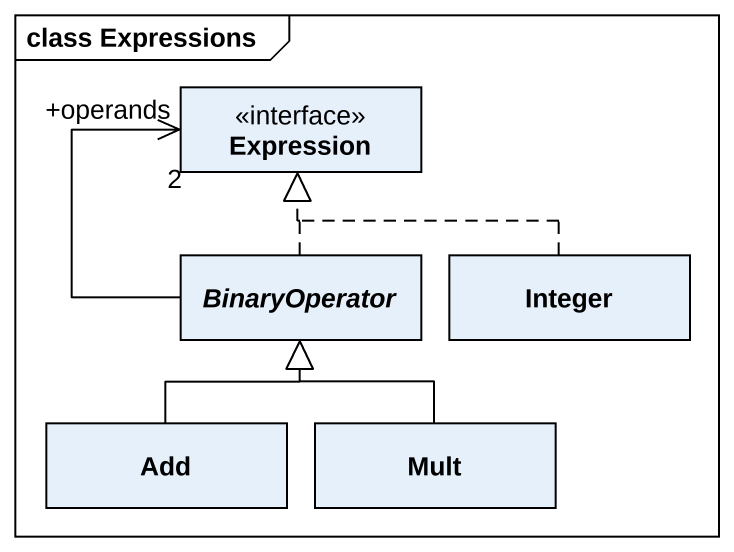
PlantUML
@startuml
mainframe class Expressions
hide circle
hide empty members
interface Expression
abstract class BinaryOperator
class Integer
class Add
class Mult
BinaryOperator .up.|> Expression
BinaryOperator -up-> "+operands\n2" Expression
Integer .up.|> Expression
Add -up-|> BinaryOperator
Mult -up-|> BinaryOperator
@enduml
